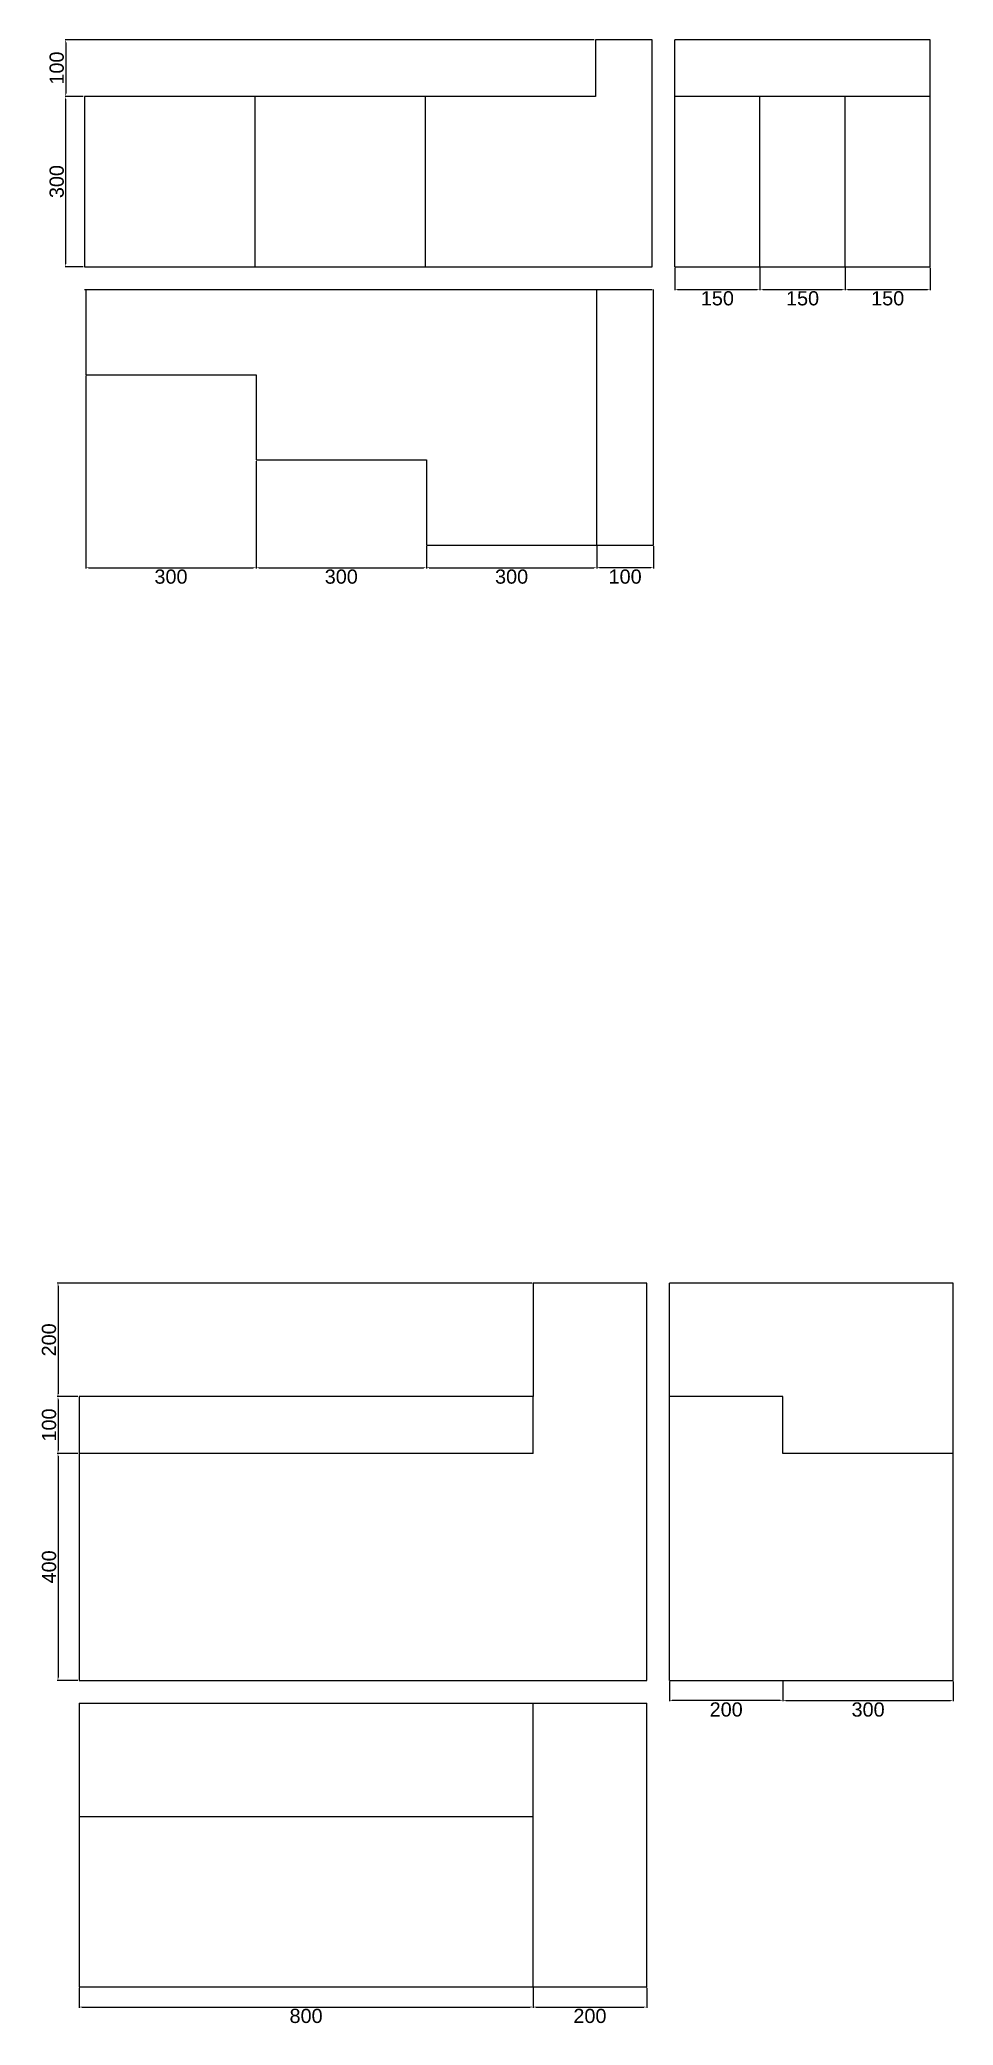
# Model space of a CAD drawing. Header units: millimetres. Extents: x 436 to 2046, y 647 to 4146.
import ezdxf

# ---------------------------------------------------------------- set-up
doc = ezdxf.new("R2010")
doc.units = ezdxf.units.MM
doc.styles.get("Standard").update_dxf_attribs({"font": 'arial.ttf'})
doc.dimstyles.new('Cota01', dxfattribs={"dimtxt": 25, "dimasz": 5, "dimexe": 1.25, "dimexo": 2, "dimgap": 3, "dimtad": 2, "dimtxsty": 'Standard', "dimcen": 2.5, "dimclrd": 5, "dimclre": 5, "dimclrt": 5, "dimadec": 0, "dimazin": 0, "dimtfac": 1, "dimtmove": 0, "dimatfit": 3, "dimfxl": 1, "dimarcsym": 0})

# ---------------------------------------------------------------- blocks, each defined once
blk = doc.blocks.new('*D15')
at = {"color": 5, "lineweight": -2, "transparency": 16777216}
for p, q in [((1303.6, 1955.2), (467.3, 1955.2)), ((468.6, 1950.2), (468.6, 1760.2)), ((503.6, 1755.2), (467.3, 1755.2))]:
    blk.add_line(p, q, dxfattribs=at)
at = {"color": 5, "transparency": 16777216}
for points in [[(467.7, 1950.2), (469.4, 1950.2), (468.6, 1955.2)], [(467.7, 1760.2), (469.4, 1760.2), (468.6, 1755.2)]]:
    blk.add_solid(points, dxfattribs=at)
at = {"layer": 'Defpoints', "color": 0, "transparency": 16777216}
for p in [(1305.6, 1955.2), (468.6, 1755.2), (505.6, 1755.2)]:
    blk.add_point(p, dxfattribs=at)
at = {"color": 5, "transparency": 16777216, "insert": (452.8, 1855.2), "char_height": 25, "attachment_point": 5, "rotation": 90}
blk.add_mtext('200', dxfattribs=at)
blk = doc.blocks.new('*D16')
at = {"color": 5, "lineweight": -2, "transparency": 16777216}
for p, q in [((503.6, 1655.2), (467.4, 1655.2)), ((468.6, 1650.2), (468.6, 1260.2)), ((503.6, 1255.2), (467.4, 1255.2))]:
    blk.add_line(p, q, dxfattribs=at)
at = {"color": 5, "transparency": 16777216}
for points in [[(467.8, 1650.2), (469.5, 1650.2), (468.6, 1655.2)], [(467.8, 1260.2), (469.5, 1260.2), (468.6, 1255.2)]]:
    blk.add_solid(points, dxfattribs=at)
at = {"layer": 'Defpoints', "color": 0, "transparency": 16777216}
for p in [(505.6, 1655.2), (468.6, 1255.2), (505.6, 1255.2)]:
    blk.add_point(p, dxfattribs=at)
at = {"color": 5, "transparency": 16777216, "insert": (452.9, 1455.2), "char_height": 25, "attachment_point": 5, "rotation": 90}
blk.add_mtext('400', dxfattribs=at)
blk = doc.blocks.new('*D17')
at = {"color": 5, "lineweight": -2, "transparency": 16777216}
for p, q in [((503.6, 1755.2), (467.4, 1755.2)), ((468.6, 1750.2), (468.6, 1660.2)), ((503.6, 1655.2), (467.4, 1655.2))]:
    blk.add_line(p, q, dxfattribs=at)
at = {"color": 5, "transparency": 16777216}
for points in [[(467.8, 1750.2), (469.5, 1750.2), (468.6, 1755.2)], [(467.8, 1660.2), (469.5, 1660.2), (468.6, 1655.2)]]:
    blk.add_solid(points, dxfattribs=at)
at = {"layer": 'Defpoints', "color": 0, "transparency": 16777216}
for p in [(505.6, 1755.2), (468.6, 1655.2), (505.6, 1655.2)]:
    blk.add_point(p, dxfattribs=at)
at = {"color": 5, "transparency": 16777216, "insert": (452.9, 1705.2), "char_height": 25, "attachment_point": 5, "rotation": 90}
blk.add_mtext('100', dxfattribs=at)
blk = doc.blocks.new('*D24')
at = {"color": 5, "lineweight": -2, "transparency": 16777216}
for p, q in [((505.6, 713.2), (505.6, 678.4)), ((1305.6, 713.2), (1305.6, 678.4)), ((510.6, 679.6), (1300.6, 679.6))]:
    blk.add_line(p, q, dxfattribs=at)
at = {"color": 5, "transparency": 16777216}
for points in [[(510.6, 680.4), (510.6, 678.8), (505.6, 679.6)], [(1300.6, 680.4), (1300.6, 678.8), (1305.6, 679.6)]]:
    blk.add_solid(points, dxfattribs=at)
at = {"layer": 'Defpoints', "color": 0, "transparency": 16777216}
for p in [(505.6, 715.2), (1305.6, 715.2), (1305.6, 679.6)]:
    blk.add_point(p, dxfattribs=at)
at = {"color": 5, "transparency": 16777216, "insert": (905.6, 663.8), "char_height": 25, "attachment_point": 5}
blk.add_mtext('800', dxfattribs=at)
blk = doc.blocks.new('*D25')
at = {"color": 5, "lineweight": -2, "transparency": 16777216}
for p, q in [((1305.6, 713.2), (1305.6, 678.4)), ((1505.6, 713.2), (1505.6, 678.4)), ((1310.6, 679.6), (1500.6, 679.6))]:
    blk.add_line(p, q, dxfattribs=at)
at = {"color": 5, "transparency": 16777216}
for points in [[(1310.6, 680.4), (1310.6, 678.8), (1305.6, 679.6)], [(1500.6, 680.4), (1500.6, 678.8), (1505.6, 679.6)]]:
    blk.add_solid(points, dxfattribs=at)
at = {"layer": 'Defpoints', "color": 0, "transparency": 16777216}
for p in [(1305.6, 715.2), (1505.6, 715.2), (1505.6, 679.6)]:
    blk.add_point(p, dxfattribs=at)
at = {"color": 5, "transparency": 16777216, "insert": (1405.6, 663.8), "char_height": 25, "attachment_point": 5}
blk.add_mtext('200', dxfattribs=at)
blk = doc.blocks.new('*D26')
at = {"color": 5, "lineweight": -2, "transparency": 16777216}
for p, q in [((1545.6, 1253.2), (1545.6, 1218.3)), ((1745.6, 1253.2), (1745.6, 1218.3)), ((1740.6, 1219.5), (1550.6, 1219.5))]:
    blk.add_line(p, q, dxfattribs=at)
at = {"color": 5, "transparency": 16777216}
for points in [[(1550.6, 1220.4), (1550.6, 1218.7), (1545.6, 1219.5)], [(1740.6, 1220.4), (1740.6, 1218.7), (1745.6, 1219.5)]]:
    blk.add_solid(points, dxfattribs=at)
at = {"layer": 'Defpoints', "color": 0, "transparency": 16777216}
for p in [(1545.6, 1255.2), (1745.6, 1255.2), (1545.6, 1219.5)]:
    blk.add_point(p, dxfattribs=at)
at = {"color": 5, "transparency": 16777216, "insert": (1645.6, 1203.8), "char_height": 25, "attachment_point": 5}
blk.add_mtext('200', dxfattribs=at)
blk = doc.blocks.new('*D27')
at = {"color": 5, "lineweight": -2, "transparency": 16777216}
for p, q in [((1745.6, 1253.2), (1745.6, 1218.3)), ((2045.6, 1253.2), (2045.6, 1218.3)), ((1750.6, 1219.5), (2040.6, 1219.5))]:
    blk.add_line(p, q, dxfattribs=at)
at = {"color": 5, "transparency": 16777216}
for points in [[(1750.6, 1220.4), (1750.6, 1218.7), (1745.6, 1219.5)], [(2040.6, 1220.4), (2040.6, 1218.7), (2045.6, 1219.5)]]:
    blk.add_solid(points, dxfattribs=at)
at = {"layer": 'Defpoints', "color": 0, "transparency": 16777216}
for p in [(1745.6, 1255.2), (2045.6, 1255.2), (2045.6, 1219.5)]:
    blk.add_point(p, dxfattribs=at)
at = {"color": 5, "transparency": 16777216, "insert": (1895.6, 1203.7), "char_height": 25, "attachment_point": 5}
blk.add_mtext('300', dxfattribs=at)
blk = doc.blocks.new('*D28')
at = {"color": 5, "lineweight": -2, "transparency": 16777216}
for p, q in [((513.1, 4046.2), (481, 4046.2)), ((482.2, 3751.2), (482.2, 4041.2)), ((513.1, 3746.2), (481, 3746.2))]:
    blk.add_line(p, q, dxfattribs=at)
at = {"color": 5, "transparency": 16777216}
for points in [[(481.4, 4041.2), (483, 4041.2), (482.2, 4046.2)], [(481.4, 3751.2), (483, 3751.2), (482.2, 3746.2)]]:
    blk.add_solid(points, dxfattribs=at)
at = {"layer": 'Defpoints', "color": 0, "transparency": 16777216}
for p in [(482.2, 4046.2), (515.1, 4046.2), (515.1, 3746.2)]:
    blk.add_point(p, dxfattribs=at)
at = {"color": 5, "transparency": 16777216, "insert": (466.4, 3896.2), "char_height": 25, "attachment_point": 5, "rotation": 90}
blk.add_mtext('300', dxfattribs=at)
blk = doc.blocks.new('*D31')
at = {"color": 5, "lineweight": -2, "transparency": 16777216}
for p, q in [((1413.1, 4146.2), (481, 4146.2)), ((482.2, 4141.2), (482.2, 4051.2)), ((513.1, 4046.2), (481, 4046.2))]:
    blk.add_line(p, q, dxfattribs=at)
at = {"color": 5, "transparency": 16777216}
for points in [[(481.4, 4141.2), (483, 4141.2), (482.2, 4146.2)], [(481.4, 4051.2), (483, 4051.2), (482.2, 4046.2)]]:
    blk.add_solid(points, dxfattribs=at)
at = {"layer": 'Defpoints', "color": 0, "transparency": 16777216}
for p in [(1415.1, 4146.2), (482.2, 4046.2), (515.1, 4046.2)]:
    blk.add_point(p, dxfattribs=at)
at = {"color": 5, "transparency": 16777216, "insert": (466.4, 4096.2), "char_height": 25, "attachment_point": 5, "rotation": 90}
blk.add_mtext('100', dxfattribs=at)
blk = doc.blocks.new('*D33')
at = {"color": 5, "lineweight": -2, "transparency": 16777216}
for p, q in [((1555.1, 3744.2), (1555.1, 3704.9)), ((1705.1, 3744.2), (1705.1, 3704.9)), ((1560.1, 3706.2), (1700.1, 3706.2))]:
    blk.add_line(p, q, dxfattribs=at)
at = {"color": 5, "transparency": 16777216}
for points in [[(1560.1, 3707), (1560.1, 3705.4), (1555.1, 3706.2)], [(1700.1, 3707), (1700.1, 3705.4), (1705.1, 3706.2)]]:
    blk.add_solid(points, dxfattribs=at)
at = {"layer": 'Defpoints', "color": 0, "transparency": 16777216}
for p in [(1555.1, 3746.2), (1705.1, 3746.2), (1705.1, 3706.2)]:
    blk.add_point(p, dxfattribs=at)
at = {"color": 5, "transparency": 16777216, "insert": (1630.1, 3690.4), "char_height": 25, "attachment_point": 5}
blk.add_mtext('150', dxfattribs=at)
blk = doc.blocks.new('*D34')
at = {"color": 5, "lineweight": -2, "transparency": 16777216}
for p, q in [((1705.1, 3744.2), (1705.1, 3704.9)), ((1855.1, 3744.2), (1855.1, 3704.9)), ((1710.1, 3706.2), (1850.1, 3706.2))]:
    blk.add_line(p, q, dxfattribs=at)
at = {"color": 5, "transparency": 16777216}
for points in [[(1710.1, 3707), (1710.1, 3705.4), (1705.1, 3706.2)], [(1850.1, 3707), (1850.1, 3705.4), (1855.1, 3706.2)]]:
    blk.add_solid(points, dxfattribs=at)
at = {"layer": 'Defpoints', "color": 0, "transparency": 16777216}
for p in [(1705.1, 3746.2), (1855.1, 3746.2), (1855.1, 3706.2)]:
    blk.add_point(p, dxfattribs=at)
at = {"color": 5, "transparency": 16777216, "insert": (1780.1, 3690.4), "char_height": 25, "attachment_point": 5}
blk.add_mtext('150', dxfattribs=at)
blk = doc.blocks.new('*D35')
at = {"color": 5, "lineweight": -2, "transparency": 16777216}
for p, q in [((1855.1, 3744.2), (1855.1, 3704.9)), ((2005.1, 3744.2), (2005.1, 3704.9)), ((1860.1, 3706.2), (2000.1, 3706.2))]:
    blk.add_line(p, q, dxfattribs=at)
at = {"color": 5, "transparency": 16777216}
for points in [[(1860.1, 3707), (1860.1, 3705.4), (1855.1, 3706.2)], [(2000.1, 3707), (2000.1, 3705.4), (2005.1, 3706.2)]]:
    blk.add_solid(points, dxfattribs=at)
at = {"layer": 'Defpoints', "color": 0, "transparency": 16777216}
for p in [(1855.1, 3746.2), (2005.1, 3746.2), (2005.1, 3706.2)]:
    blk.add_point(p, dxfattribs=at)
at = {"color": 5, "transparency": 16777216, "insert": (1930.1, 3690.4), "char_height": 25, "attachment_point": 5}
blk.add_mtext('150', dxfattribs=at)
blk = doc.blocks.new('*D36')
at = {"color": 5, "lineweight": -2, "transparency": 16777216}
for p, q in [((1417.6, 3253.8), (1417.6, 3214.5)), ((1517.6, 3253.8), (1517.6, 3214.5)), ((1512.6, 3215.8), (1422.6, 3215.8))]:
    blk.add_line(p, q, dxfattribs=at)
at = {"color": 5, "transparency": 16777216}
for points in [[(1422.6, 3216.6), (1422.6, 3214.9), (1417.6, 3215.8)], [(1512.6, 3216.6), (1512.6, 3214.9), (1517.6, 3215.8)]]:
    blk.add_solid(points, dxfattribs=at)
at = {"layer": 'Defpoints', "color": 0, "transparency": 16777216}
for p in [(1417.6, 3255.8), (1517.6, 3255.8), (1417.6, 3215.8)]:
    blk.add_point(p, dxfattribs=at)
at = {"color": 5, "transparency": 16777216, "insert": (1467.6, 3200), "char_height": 25, "attachment_point": 5}
blk.add_mtext('100', dxfattribs=at)
blk = doc.blocks.new('*D37')
at = {"color": 5, "lineweight": -2, "transparency": 16777216}
for p, q in [((1117.6, 3253.8), (1117.6, 3214.5)), ((1417.6, 3253.8), (1417.6, 3214.5)), ((1122.6, 3215.8), (1412.6, 3215.8))]:
    blk.add_line(p, q, dxfattribs=at)
at = {"color": 5, "transparency": 16777216}
for points in [[(1122.6, 3216.6), (1122.6, 3214.9), (1117.6, 3215.8)], [(1412.6, 3216.6), (1412.6, 3214.9), (1417.6, 3215.8)]]:
    blk.add_solid(points, dxfattribs=at)
at = {"layer": 'Defpoints', "color": 0, "transparency": 16777216}
for p in [(1117.6, 3255.8), (1417.6, 3255.8), (1417.6, 3215.8)]:
    blk.add_point(p, dxfattribs=at)
at = {"color": 5, "transparency": 16777216, "insert": (1267.6, 3200), "char_height": 25, "attachment_point": 5}
blk.add_mtext('300', dxfattribs=at)
blk = doc.blocks.new('*D38')
at = {"color": 5, "lineweight": -2, "transparency": 16777216}
for p, q in [((817.6, 3403.8), (817.6, 3214.5)), ((1117.6, 3253.8), (1117.6, 3214.5)), ((822.6, 3215.8), (1112.6, 3215.8))]:
    blk.add_line(p, q, dxfattribs=at)
at = {"color": 5, "transparency": 16777216}
for points in [[(822.6, 3216.6), (822.6, 3214.9), (817.6, 3215.8)], [(1112.6, 3216.6), (1112.6, 3214.9), (1117.6, 3215.8)]]:
    blk.add_solid(points, dxfattribs=at)
at = {"layer": 'Defpoints', "color": 0, "transparency": 16777216}
for p in [(817.6, 3405.8), (1117.6, 3255.8), (1117.6, 3215.8)]:
    blk.add_point(p, dxfattribs=at)
at = {"color": 5, "transparency": 16777216, "insert": (967.6, 3200), "char_height": 25, "attachment_point": 5}
blk.add_mtext('300', dxfattribs=at)
blk = doc.blocks.new('*D39')
at = {"color": 5, "lineweight": -2, "transparency": 16777216}
for p, q in [((517.6, 3553.8), (517.6, 3214.5)), ((817.6, 3403.8), (817.6, 3214.5)), ((522.6, 3215.8), (812.6, 3215.8))]:
    blk.add_line(p, q, dxfattribs=at)
at = {"color": 5, "transparency": 16777216}
for points in [[(522.6, 3216.6), (522.6, 3214.9), (517.6, 3215.8)], [(812.6, 3216.6), (812.6, 3214.9), (817.6, 3215.8)]]:
    blk.add_solid(points, dxfattribs=at)
at = {"layer": 'Defpoints', "color": 0, "transparency": 16777216}
for p in [(517.6, 3555.8), (817.6, 3405.8), (817.6, 3215.8)]:
    blk.add_point(p, dxfattribs=at)
at = {"color": 5, "transparency": 16777216, "insert": (667.6, 3200), "char_height": 25, "attachment_point": 5}
blk.add_mtext('300', dxfattribs=at)

msp = doc.modelspace()

# ---------------------------------------------------------------- linework, layer by layer
for p, q in [((1515.126, 4146.199), (1415.126, 4146.199)), ((1415.126, 4146.199), (1415.126, 4046.199)), ((1515.126, 3746.199), (1515.126, 4146.199)), ((1555.126, 3746.199), (1555.126, 4146.199)), ((2005.126, 4146.199), (1555.126, 4146.199)), ((2005.126, 3746.199), (2005.126, 4146.199)), ((1415.126, 4046.199), (515.126, 4046.199)), ((515.126, 4046.199), (515.126, 3746.199)), ((815.126, 4046.199), (815.126, 3746.199)), ((1115.126, 4046.199), (1115.126, 3746.199)), ((2005.126, 4046.199), (1555.126, 4046.199)), ((1705.126, 3746.199), (1705.126, 4046.199)), ((1855.126, 3746.199), (1855.126, 4046.199)), ((515.126, 3746.199), (1515.126, 3746.199)), ((1555.126, 3746.199), (2005.126, 3746.199)), ((515.126, 3706.199), (1515.126, 3706.199)), ((517.626, 3705.783), (517.626, 3555.783)), ((1417.626, 3255.783), (1417.626, 3705.783)), ((1517.626, 3255.783), (1517.626, 3705.783)), ((517.626, 3555.783), (817.626, 3555.783)), ((817.626, 3555.783), (817.626, 3405.783)), ((817.626, 3405.783), (1117.626, 3405.783)), ((1117.626, 3405.783), (1117.626, 3255.783)), ((1117.626, 3255.783), (1517.626, 3255.783)), ((1505.641, 1955.187), (1305.641, 1955.187)), ((1305.641, 1955.187), (1305.641, 1755.187)), ((1505.641, 1255.187), (1505.641, 1955.187)), ((1545.641, 1255.187), (1545.641, 1955.187)), ((2045.641, 1955.187), (1545.641, 1955.187)), ((2045.641, 1255.187), (2045.641, 1955.187)), ((505.641, 1755.187), (505.641, 1255.187)), ((1305.641, 1755.187), (505.641, 1755.187)), ((1305.641, 1655.187), (1305.641, 1755.187)), ((1745.641, 1755.187), (1545.641, 1755.187)), ((1745.641, 1655.187), (1745.641, 1755.187)), ((1305.641, 1655.187), (505.641, 1655.187)), ((2045.641, 1655.187), (1745.641, 1655.187)), ((505.641, 1255.187), (1505.641, 1255.187)), ((1545.641, 1255.187), (2045.641, 1255.187)), ((505.641, 1215.187), (1505.641, 1215.187)), ((505.641, 1215.187), (505.641, 715.187)), ((1305.641, 715.187), (1305.641, 1215.187)), ((1505.641, 715.187), (1505.641, 1215.187)), ((505.641, 1015.187), (1305.641, 1015.187)), ((505.641, 715.187), (1505.641, 715.187))]:
    msp.add_line(p, q)

# ---------------------------------------------------------------- dimensions: what is measured, and where the dimension line sits
for base, p1, p2, picture, middle in [((482.213, 4046.199), (1415.126, 4146.199), (515.126, 4046.199), '*D31', (466.449, 4096.199)), ((482.213, 4046.199), (515.126, 3746.199), (515.126, 4046.199), '*D28', (466.44, 3896.199)), ((468.622, 1655.187), (505.641, 1755.187), (505.641, 1655.187), '*D17', (452.857, 1705.187)), ((468.622, 1255.187), (505.641, 1655.187), (505.641, 1255.187), '*D16', (452.857, 1455.187))]:
    dim = msp.add_linear_dim(base=base, p1=p1, p2=p2, angle=90, dimstyle='Cota01')
    dim.commit()
    dim.dimension.update_dxf_attribs({"geometry": picture, "text_midpoint": middle})
for base, p1, p2, picture, middle in [((1705.126, 3706.199), (1555.126, 3746.199), (1705.126, 3746.199), '*D33', (1630.126, 3690.435)), ((1855.126, 3706.199), (1705.126, 3746.199), (1855.126, 3746.199), '*D34', (1780.126, 3690.435)), ((2005.126, 3706.199), (1855.126, 3746.199), (2005.126, 3746.199), '*D35', (1930.126, 3690.435)), ((817.626, 3215.783), (517.626, 3555.783), (817.626, 3405.783), '*D39', (667.626, 3200.01)), ((1117.626, 3215.783), (817.626, 3405.783), (1117.626, 3255.783), '*D38', (967.626, 3200.01)), ((1417.626, 3215.783), (1117.626, 3255.783), (1417.626, 3255.783), '*D37', (1267.626, 3200.01)), ((1417.626, 3215.783), (1517.626, 3255.783), (1417.626, 3255.783), '*D36', (1467.626, 3200.018)), ((1545.641, 1219.519), (1745.641, 1255.187), (1545.641, 1255.187), '*D26', (1645.641, 1203.755)), ((2045.641, 1219.519), (1745.641, 1255.187), (2045.641, 1255.187), '*D27', (1895.641, 1203.746)), ((1305.641, 679.612), (505.641, 715.187), (1305.641, 715.187), '*D24', (905.641, 663.848)), ((1505.641, 679.612), (1305.641, 715.187), (1505.641, 715.187), '*D25', (1405.641, 663.848))]:
    dim = msp.add_linear_dim(base=base, p1=p1, p2=p2, dimstyle='Cota01')
    dim.commit()
    dim.dimension.update_dxf_attribs({"geometry": picture, "text_midpoint": middle})
dim = msp.add_linear_dim(base=(468.572, 1755.187), p1=(1305.641, 1955.187), p2=(505.641, 1755.187), angle=90, dimstyle='Cota01')
dim.commit()
dim.dimension.update_dxf_attribs({"geometry": '*D15', "text_midpoint": (468.572, 1855.187), "dimtype": 160})

doc.saveas('drawing.dxf')
